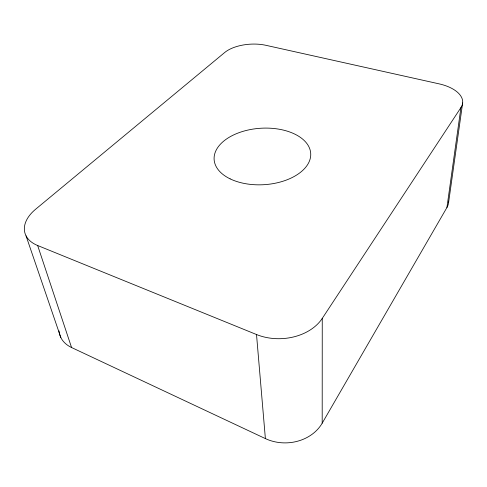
<?xml version="1.0" encoding="UTF-8"?>
<svg xmlns="http://www.w3.org/2000/svg" width="487" height="487" viewBox="0 0 487 487"><rect width="100%" height="100%" fill="white"/><g stroke="black" fill="none" stroke-linecap="round" stroke-linejoin="round"><path stroke-width="0.73" d="M322.193 423.185L322.254 318.407L460.939 107.572A34.948 18.019 3.5 0 0 439.146 83.867L265.884 45.303A30.778 14.872 -3.8 0 0 224.708 52.499L35.581 209.27A42.126 25.172 -15 0 0 37.651 245.515L71.559 347.523L265.385 438.598A40.841 34.559 -2.3 0 0 322.193 423.185L446.932 207.517A31.466 19.322 5.4 0 0 448.649 201.143M446.932 207.517L460.939 107.572M448.582 202.592L462.65 102.952M37.651 245.515L256.515 334.532A47.014 34.68 -2.8 0 0 322.254 318.407M26.042 235.848L60.832 337.534M256.515 334.532L265.385 438.598M71.559 347.523A37.262 25.975 -18.6 0 1 59.012 330.904M230.132 178.863A48.383 28.264 -3.6 0 0 309.695 160.363A48.383 28.264 -3.6 0 0 247.426 130.181A48.383 28.264 -3.6 0 0 230.132 178.863"/></g></svg>
